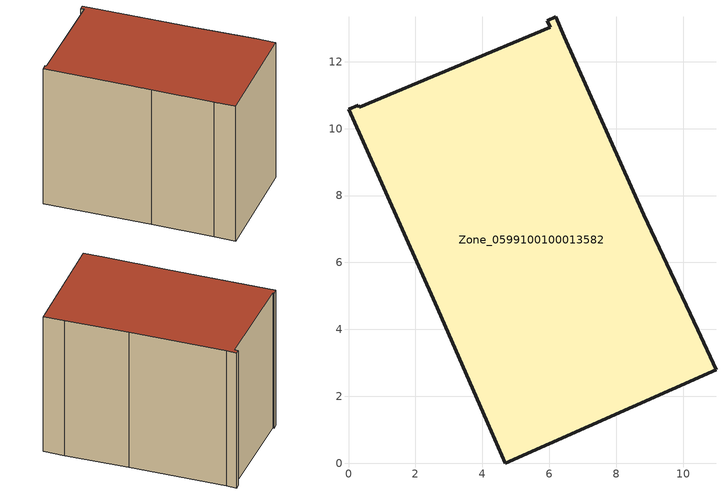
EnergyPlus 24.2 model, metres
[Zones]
Zone_0599100100013582
 floor ground (C_G): 0.32,10.64 6.03,13.03 5.93,13.23 6.19,13.34 6.44,12.74 8.83,7.42 10.45,3.98 10.98,2.79 4.69,0 4.16,1.2 2.66,4.65 0,10.58 0.29,10.71 z0
 wall outside (C_F): 4.16,1.2 4.69,0 10.98,2.79 10.45,3.98 8.83,7.42 6.44,12.74 6.19,13.34 5.93,13.23 6.03,13.03 0.32,10.64 0.29,10.71 0,10.58 2.66,4.65 4.16,1.2 z0:9.18
 roof outside (C_R): 6.03,13.03 0.32,10.64 0.29,10.71 0,10.58 2.66,4.65 4.16,1.2 4.69,0 10.98,2.79 10.45,3.98 8.83,7.42 6.44,12.74 6.19,13.34 5.93,13.23 z9.18
[BUILDING]
Pand.0599100100013582: North Axis=0; Terrain=City; Loads Convergence Tolerance Value=0.04; Temperature Convergence Tolerance Value=0.4; Solar Distribution=FullExterior; Maximum Number of Warmup Days=25; Minimum Number of Warmup Days=1
[Site:Location]
Rotterdam.The.Hague.AP_ZH_NLD Design_Conditions: Latitude=51.96; Longitude=4.45; Time Zone=1; Elevation=-4.5
[SITE:GROUNDTEMPERATURE:BUILDINGSURFACE]
18, 18, 18, 18, 18, 18, 18, 18, 18, 18, 18, 18
[MATERIAL] Thermal Absorptance=0.9; Solar Absorptance=0.7; Visible Absorptance=0.7
Name | Roughness | Thickness | Conductivity | Density | Specific Heat
G.TI.2015-2018 | MediumSmooth | 0.15 | 0.0428571 | 540 | 1210
F.TI.2015-2018 | Rough | 0.3 | 0.0666667 | 1920 | 840
R.TI.2015-2018 | MediumRough | 0.2 | 0.0333333 | 1500 | 1000
[CONSTRUCTION]
C_G: G.TI.2015-2018
C_F: F.TI.2015-2018
C_R: R.TI.2015-2018
[ZONE]
Zone_0599100100013582: Type=1; Multiplier=1; Ceiling Height=Autocalculate; Volume=Autocalculate; Floor Area=autocalculate; Part of Total Floor Area=Yes
[ZONEINFILTRATION:DESIGNFLOWRATE]
Infil_Zone_0599100100013582: Zone or ZoneList or Space or SpaceList=Zone_0599100100013582; Schedule=AlwaysOn; Design Flow Rate Calculation Method=Flow/Area; Flow Rate per Floor Area=0.0015; Constant Term Coefficient=1; Temperature Term Coefficient=0; Velocity Term Coefficient=0; Velocity Squared Term Coefficient=0
[HVACTEMPLATE:ZONE:IDEALLOADSAIRSYSTEM]
Zone_0599100100013582: Maximum Heating Supply Air Temperature=50; Minimum Cooling Supply Air Temperature=13; Maximum Heating Supply Air Humidity Ratio=0.0156; Minimum Cooling Supply Air Humidity Ratio=0.0077; Heating Limit=NoLimit; Cooling Limit=NoLimit; Dehumidification Control Type=ConstantSensibleHeatRatio; Cooling Sensible Heat Ratio=0.7; Dehumidification Setpoint=60; Humidification Control Type=None; Humidification Setpoint=30; Outdoor Air Method=None; Outdoor Air Flow Rate per Person=0.00944; Outdoor Air Flow Rate per Zone Floor Area=0; Outdoor Air Flow Rate per Zone=0; Demand Controlled Ventilation Type=None; Outdoor Air Economizer Type=NoEconomizer; Heat Recovery Type=None; Sensible Heat Recovery Effectiveness=0.7; Latent Heat Recovery Effectiveness=0.65
[ZONECONTROL:THERMOSTAT]
ThermostatControl_Zone_0599100100013582: Zone or ZoneList=Zone_0599100100013582; Control Type Schedule=DualSetpointControlType; Control 1=Thermostat_Zone_0599100100013582; Temperature Difference Between Cutout And Setpoint=0
[THERMOSTATSETPOINT:DUALSETPOINT]
Thermostat_Zone_0599100100013582: Heating Setpoint Temperature Schedule=HeatingSetpoint_Zone_0599100100013582; Cooling Setpoint Temperature Schedule=CoolingSetpoint_Zone_0599100100013582
[SCHEDULE:COMPACT]
HeatingSetpoint_Zone_0599100100013582: Through: 12/31, For: AllDays, Until: 24:00, 21
CoolingSetpoint_Zone_0599100100013582: Through: 12/31, For: AllDays, Until: 24:00, 24
DualSetpointControlType: Through: 12/31, For: AllDays, Until: 24:00, 4
AlwaysOn: Through: 12/31, For: AllDays, Until: 24:00, 1
